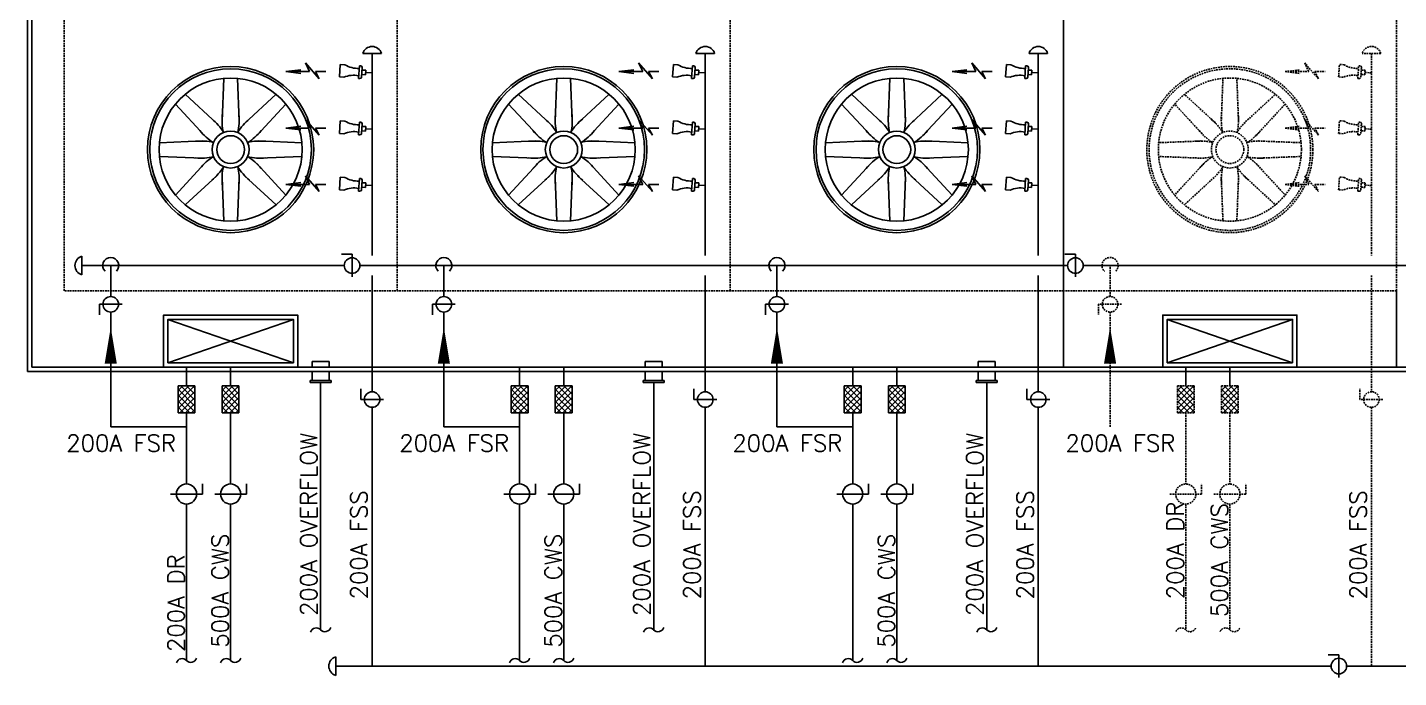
# Model space of a CAD drawing. Header units: millimetres. Extents: x 29 to 762, y -6772 to -6131.
# Drawn here: x 384.3 to 588.9, y -6415.9 to -6318.9 of the extents above; entities that cross this region are included whole.
import ezdxf
from ezdxf.enums import TextEntityAlignment as Align

# ---------------------------------------------------------------- set-up
doc = ezdxf.new("R2010")
doc.units = ezdxf.units.MM
doc.linetypes.add('HIDDEN', pattern=[0.375, 0.25, -0.125])
for name, color, linetype in [('M-CWTR-EQPM', 22, 'Continuous'), ('M-CWTR-PIPE-ONE-F', 3, 'Continuous'), ('M-CWTR-TEXT', 7, 'Continuous'), ('M-CWTR-VAVE', 2, 'Continuous'), ('M-FSR-PIPE', 110, 'Continuous'), ('M-FSS-PIPE', 210, 'Continuous'), ('M-HVAC-EQPM', 22, 'Continuous'), ('M-HVAC-VALVE-FUTURE', 8, 'Continuous'), ('M-SUMP', 1, 'Continuous'), ('P-WAST', 3, 'Continuous')]:
    doc.layers.add(name, color=color, linetype=linetype)
doc.styles.add('AA-TXT', font='simplex.shx', dxfattribs={"width": 0.8, "bigfont": 'chineset.shx'})

msp = doc.modelspace()

# ---------------------------------------------------------------- hatches: boundary and pattern name
at = {"layer": 'M-FSS-PIPE'}
h = msp.add_hatch(dxfattribs=at)
h.set_pattern_fill('ANSI37', color=1, scale=5, angle=90, style=0)
h.set_pattern_definition([(45, (103.05123, -6628.41083), (0.4419417, -0.4419417), []), (315, (103.05123, -6628.41083), (-0.4419417, -0.4419417), [])])
h.paths.add_polyline_path([(459.01, -6376.37), (459.01, -6372.37), (456.5, -6372.37), (456.5, -6376.37)])
h = msp.add_hatch(dxfattribs=at)
h.set_pattern_fill('ANSI37', color=1, scale=5, angle=90, style=0)
h.set_pattern_definition([(45, (109.6343, -6628.41083), (0.4419417, -0.4419417), []), (315, (109.6343, -6628.41083), (-0.4419417, -0.4419417), [])])
h.paths.add_polyline_path([(465.59, -6376.37), (465.59, -6372.37), (463.08, -6372.37), (463.08, -6376.37)])
h = msp.add_hatch(dxfattribs=at)
h.set_pattern_fill('ANSI37', color=1, scale=5, angle=90, style=0)
h.set_pattern_definition([(45, (152.7355, -6628.41083), (0.4419417, -0.4419417), []), (315, (152.7355, -6628.41083), (-0.4419417, -0.4419417), [])])
h.paths.add_polyline_path([(508.69, -6376.37), (508.69, -6372.37), (506.19, -6372.37), (506.19, -6376.37)])
h = msp.add_hatch(dxfattribs=at)
h.set_pattern_fill('ANSI37', color=1, scale=5, angle=90, style=0)
h.set_pattern_definition([(45, (159.3186, -6628.41083), (0.4419417, -0.4419417), []), (315, (159.3186, -6628.41083), (-0.4419417, -0.4419417), [])])
h.paths.add_polyline_path([(515.27, -6376.37), (515.27, -6372.37), (512.77, -6372.37), (512.77, -6376.37)])
at = {"layer": 'M-FSS-PIPE', "linetype": 'HIDDEN'}
h = msp.add_hatch(dxfattribs=at)
h.set_pattern_fill('ANSI37', color=252, scale=5, angle=90, style=0)
h.set_pattern_definition([(45, (202.41976, -6628.41083), (0.4419417, -0.4419417), []), (315, (202.41976, -6628.41083), (-0.4419417, -0.4419417), [])])
h.paths.add_polyline_path([(558.37, -6376.37), (558.37, -6372.37), (555.87, -6372.37), (555.87, -6376.37)])
h = msp.add_hatch(dxfattribs=at)
h.set_pattern_fill('ANSI37', color=252, scale=5, angle=90, style=0)
h.set_pattern_definition([(45, (209.00286, -6628.41083), (0.4419417, -0.4419417), []), (315, (209.00286, -6628.41083), (-0.4419417, -0.4419417), [])])
h.paths.add_polyline_path([(564.96, -6376.37), (564.96, -6372.37), (562.45, -6372.37), (562.45, -6376.37)])
at = {"layer": 'M-HVAC-VALVE-FUTURE'}
h = msp.add_hatch(dxfattribs=at)
h.set_pattern_fill('ANSI37', color=256, scale=5, angle=90, style=0)
h.set_pattern_definition([(45, (53.367, -6628.41083), (0.4419417, -0.4419417), []), (315, (53.367, -6628.41083), (-0.4419417, -0.4419417), [])])
h.paths.add_polyline_path([(409.32, -6376.37), (409.32, -6372.37), (406.82, -6372.37), (406.82, -6376.37)])
h = msp.add_hatch(dxfattribs=at)
h.set_pattern_fill('ANSI37', color=256, scale=5, angle=90, style=0)
h.set_pattern_definition([(45, (59.9501, -6628.41083), (0.4419417, -0.4419417), []), (315, (59.9501, -6628.41083), (-0.4419417, -0.4419417), [])])
h.paths.add_polyline_path([(415.9, -6376.37), (415.9, -6372.37), (413.4, -6372.37), (413.4, -6376.37)])

# ---------------------------------------------------------------- linework, layer by layer
at = {"layer": 'M-CWTR-EQPM'}
for p, q in [((472.57, -6325.51), (474.8, -6325.22)), ((472.57, -6325.51), (476.12, -6325.51)), ((472.57, -6325.51), (474.8, -6325.81)), ((475.5, -6324.22), (476.12, -6325.51)), ((477.56, -6326.59), (475.5, -6324.22)), ((477, -6325.51), (478.54, -6325.51)), ((477, -6325.51), (477.56, -6326.59)), ((480.55, -6326.3), (480.69, -6324.42)), ((481.36, -6324.47), (480.69, -6324.42)), ((483.41, -6326.51), (483.55, -6324.63)), ((483.55, -6324.63), (483.75, -6324.64)), ((483.86, -6326.32), (483.96, -6324.88)), ((483.94, -6325.27), (484.5, -6325.31)), ((484.45, -6325.97), (484.5, -6325.31)), ((522.26, -6325.51), (524.49, -6325.22)), ((522.26, -6325.51), (525.8, -6325.51)), ((522.26, -6325.51), (524.49, -6325.81)), ((525.19, -6324.22), (525.8, -6325.51)), ((527.24, -6326.59), (525.19, -6324.22)), ((526.68, -6325.51), (528.23, -6325.51)), ((526.68, -6325.51), (527.24, -6326.59)), ((530.23, -6326.3), (530.37, -6324.42)), ((531.05, -6324.47), (530.37, -6324.42)), ((533.1, -6326.51), (533.23, -6324.63)), ((533.23, -6324.63), (533.44, -6324.64)), ((533.55, -6326.32), (533.65, -6324.88)), ((533.62, -6325.27), (534.18, -6325.31)), ((534.13, -6325.97), (534.18, -6325.31)), ((481.23, -6326.35), (480.55, -6326.3)), ((483.62, -6326.53), (483.41, -6326.51)), ((483.89, -6325.93), (484.45, -6325.97)), ((530.91, -6326.35), (530.23, -6326.3)), ((533.3, -6326.53), (533.1, -6326.51)), ((533.57, -6325.93), (534.13, -6325.97)), ((472.57, -6333.92), (474.8, -6333.62)), ((472.57, -6333.92), (476.12, -6333.92)), ((472.57, -6333.92), (474.8, -6334.21)), ((477.56, -6334.99), (475.5, -6332.63)), ((475.5, -6332.63), (476.12, -6333.92)), ((477, -6333.92), (477.56, -6334.99)), ((477, -6333.92), (478.54, -6333.92)), ((480.55, -6334.71), (480.69, -6332.82)), ((481.36, -6332.87), (480.69, -6332.82)), ((483.41, -6334.91), (483.55, -6333.03)), ((483.55, -6333.03), (483.75, -6333.04)), ((483.86, -6334.72), (483.96, -6333.29)), ((483.94, -6333.67), (484.5, -6333.71)), ((484.45, -6334.37), (484.5, -6333.71)), ((522.26, -6333.92), (524.49, -6333.62)), ((522.26, -6333.92), (525.8, -6333.92)), ((522.26, -6333.92), (524.49, -6334.21)), ((527.24, -6334.99), (525.19, -6332.63)), ((525.19, -6332.63), (525.8, -6333.92)), ((526.68, -6333.92), (527.24, -6334.99)), ((526.68, -6333.92), (528.23, -6333.92)), ((530.23, -6334.71), (530.37, -6332.82)), ((531.05, -6332.87), (530.37, -6332.82)), ((533.1, -6334.91), (533.23, -6333.03)), ((533.23, -6333.03), (533.44, -6333.04)), ((533.55, -6334.72), (533.65, -6333.29)), ((533.62, -6333.67), (534.18, -6333.71)), ((534.13, -6334.37), (534.18, -6333.71)), ((481.23, -6334.76), (480.55, -6334.71)), ((483.62, -6334.93), (483.41, -6334.91)), ((483.89, -6334.33), (484.45, -6334.37)), ((530.91, -6334.76), (530.23, -6334.71)), ((533.3, -6334.93), (533.1, -6334.91)), ((533.57, -6334.33), (534.13, -6334.37)), ((472.57, -6342.32), (474.8, -6342.03)), ((477.56, -6343.4), (475.5, -6341.03)), ((475.5, -6341.03), (476.12, -6342.32)), ((480.55, -6343.11), (480.69, -6341.23)), ((481.36, -6341.28), (480.69, -6341.23)), ((483.41, -6343.32), (483.55, -6341.43)), ((483.55, -6341.43), (483.75, -6341.45)), ((483.86, -6343.12), (483.96, -6341.69)), ((483.94, -6342.07), (484.5, -6342.11)), ((484.45, -6342.78), (484.5, -6342.11)), ((522.26, -6342.32), (524.49, -6342.03)), ((527.24, -6343.4), (525.19, -6341.03)), ((525.19, -6341.03), (525.8, -6342.32)), ((530.23, -6343.11), (530.37, -6341.23)), ((531.05, -6341.28), (530.37, -6341.23)), ((533.1, -6343.32), (533.23, -6341.43)), ((533.23, -6341.43), (533.44, -6341.45)), ((533.55, -6343.12), (533.65, -6341.69)), ((533.62, -6342.07), (534.18, -6342.11)), ((534.13, -6342.78), (534.18, -6342.11)), ((472.57, -6342.32), (476.12, -6342.32)), ((472.57, -6342.32), (474.8, -6342.61)), ((477, -6342.32), (477.56, -6343.4)), ((477, -6342.32), (478.54, -6342.32)), ((481.23, -6343.16), (480.55, -6343.11)), ((483.62, -6343.33), (483.41, -6343.32)), ((483.89, -6342.74), (484.45, -6342.78)), ((522.26, -6342.32), (525.8, -6342.32)), ((522.26, -6342.32), (524.49, -6342.61)), ((526.68, -6342.32), (527.24, -6343.4)), ((526.68, -6342.32), (528.23, -6342.32)), ((530.91, -6343.16), (530.23, -6343.11)), ((533.3, -6343.33), (533.1, -6343.32)), ((533.57, -6342.74), (534.13, -6342.78))]:
    msp.add_line(p, q, dxfattribs=at)
at = {"layer": 'M-CWTR-EQPM', "color": 252, "linetype": 'HIDDEN'}
for p, q in [((571.94, -6325.51), (574.17, -6325.22)), ((571.94, -6325.51), (575.48, -6325.51)), ((571.94, -6325.51), (574.17, -6325.81)), ((574.87, -6324.22), (575.48, -6325.51)), ((576.93, -6326.59), (574.87, -6324.22)), ((576.36, -6325.51), (577.91, -6325.51)), ((576.36, -6325.51), (576.93, -6326.59)), ((579.92, -6326.3), (580.05, -6324.42)), ((580.73, -6324.47), (580.05, -6324.42)), ((582.78, -6326.51), (582.92, -6324.63)), ((582.92, -6324.63), (583.12, -6324.64)), ((583.23, -6326.32), (583.33, -6324.88)), ((583.31, -6325.27), (583.86, -6325.31)), ((583.82, -6325.97), (583.86, -6325.31)), ((580.6, -6326.35), (579.92, -6326.3)), ((582.99, -6326.53), (582.78, -6326.51)), ((583.26, -6325.93), (583.82, -6325.97)), ((571.94, -6333.92), (574.17, -6333.62)), ((571.94, -6333.92), (575.48, -6333.92)), ((571.94, -6333.92), (574.17, -6334.21)), ((576.93, -6334.99), (574.87, -6332.63)), ((574.87, -6332.63), (575.48, -6333.92)), ((576.36, -6333.92), (576.93, -6334.99)), ((576.36, -6333.92), (577.91, -6333.92)), ((579.92, -6334.71), (580.05, -6332.82)), ((580.73, -6332.87), (580.05, -6332.82)), ((582.78, -6334.91), (582.92, -6333.03)), ((582.92, -6333.03), (583.12, -6333.04)), ((583.23, -6334.72), (583.33, -6333.29)), ((583.31, -6333.67), (583.86, -6333.71)), ((583.82, -6334.37), (583.86, -6333.71)), ((580.6, -6334.76), (579.92, -6334.71)), ((582.99, -6334.93), (582.78, -6334.91)), ((583.26, -6334.33), (583.82, -6334.37)), ((571.94, -6342.32), (574.17, -6342.03)), ((576.93, -6343.4), (574.87, -6341.03)), ((574.87, -6341.03), (575.48, -6342.32)), ((579.92, -6343.11), (580.05, -6341.23)), ((580.73, -6341.28), (580.05, -6341.23)), ((582.78, -6343.32), (582.92, -6341.43)), ((582.92, -6341.43), (583.12, -6341.45)), ((583.23, -6343.12), (583.33, -6341.69)), ((583.31, -6342.07), (583.86, -6342.11)), ((583.82, -6342.78), (583.86, -6342.11)), ((571.94, -6342.32), (575.48, -6342.32)), ((571.94, -6342.32), (574.17, -6342.61)), ((576.36, -6342.32), (576.93, -6343.4)), ((576.36, -6342.32), (577.91, -6342.32)), ((580.6, -6343.16), (579.92, -6343.11)), ((582.99, -6343.33), (582.78, -6343.32)), ((583.26, -6342.74), (583.82, -6342.78))]:
    msp.add_line(p, q, dxfattribs=at)
at = {"layer": 'M-CWTR-EQPM', "color": 1}
for p, q in [((426.8, -6369.57), (426.8, -6368.74)), ((426.8, -6368.74), (429.34, -6368.74)), ((429.34, -6368.74), (429.34, -6369.57)), ((476.49, -6369.57), (476.49, -6368.74)), ((476.49, -6368.74), (479.02, -6368.74)), ((479.02, -6368.74), (479.02, -6369.57)), ((526.17, -6369.57), (526.17, -6368.74)), ((526.17, -6368.74), (528.71, -6368.74)), ((528.71, -6368.74), (528.71, -6369.57)), ((426.8, -6370.22), (426.8, -6371.57)), ((429.34, -6371.57), (429.34, -6370.22)), ((476.49, -6370.22), (476.49, -6371.57)), ((479.02, -6371.57), (479.02, -6370.22)), ((526.17, -6370.22), (526.17, -6371.57)), ((528.71, -6371.57), (528.71, -6370.22)), ((426.51, -6371.57), (429.63, -6371.57)), ((426.51, -6371.57), (426.51, -6371.86)), ((426.51, -6371.86), (429.63, -6371.86)), ((429.63, -6371.86), (429.63, -6371.57)), ((476.2, -6371.57), (479.31, -6371.57)), ((476.2, -6371.57), (476.2, -6371.86)), ((476.2, -6371.86), (479.31, -6371.86)), ((479.31, -6371.86), (479.31, -6371.57)), ((525.88, -6371.57), (529, -6371.57)), ((525.88, -6371.57), (525.88, -6371.86)), ((525.88, -6371.86), (529, -6371.86)), ((529, -6371.86), (529, -6371.57))]:
    msp.add_line(p, q, dxfattribs=at)
at = {"layer": 'M-CWTR-EQPM'}
for centre, radius, start, end in [((483.33, -6321.29), 3.74, 238.2169, 272.822), ((483.74, -6324.87), 0.227, 355.8849, 85.8849), ((533.02, -6321.29), 3.74, 238.2169, 272.822), ((533.42, -6324.87), 0.227, 355.8849, 85.8849), ((482.72, -6329.78), 3.74, 78.9478, 113.5529), ((483.64, -6326.3), 0.227, 265.8849, 355.8849), ((532.41, -6329.78), 3.74, 78.9478, 113.5529), ((533.32, -6326.3), 0.227, 265.8849, 355.8849), ((483.33, -6329.69), 3.74, 238.2169, 272.822), ((483.74, -6333.27), 0.227, 355.8849, 85.8849), ((533.02, -6329.69), 3.74, 238.2169, 272.822), ((533.42, -6333.27), 0.227, 355.8849, 85.8849), ((482.72, -6338.19), 3.74, 78.9478, 113.5529), ((483.64, -6334.7), 0.227, 265.8849, 355.8849), ((532.41, -6338.19), 3.74, 78.9478, 113.5529), ((533.32, -6334.7), 0.227, 265.8849, 355.8849), ((483.33, -6338.09), 3.74, 238.2169, 272.822), ((483.74, -6341.67), 0.227, 355.8849, 85.8849), ((533.02, -6338.09), 3.74, 238.2169, 272.822), ((533.42, -6341.67), 0.227, 355.8849, 85.8849), ((482.72, -6346.59), 3.74, 78.9478, 113.5529), ((483.64, -6343.11), 0.227, 265.8849, 355.8849), ((532.41, -6346.59), 3.74, 78.9478, 113.5529), ((533.32, -6343.11), 0.227, 265.8849, 355.8849)]:
    msp.add_arc(centre, radius, start, end, dxfattribs=at)
at = {"layer": 'M-CWTR-EQPM', "color": 252, "linetype": 'HIDDEN'}
for centre, radius, start, end in [((582.7, -6321.29), 3.74, 238.2169, 272.822), ((583.11, -6324.87), 0.227, 355.8849, 85.8849), ((582.09, -6329.78), 3.74, 78.9478, 113.5529), ((583, -6326.3), 0.227, 265.8849, 355.8849), ((582.7, -6329.69), 3.74, 238.2169, 272.822), ((583.11, -6333.27), 0.227, 355.8849, 85.8849), ((582.09, -6338.19), 3.74, 78.9478, 113.5529), ((583, -6334.7), 0.227, 265.8849, 355.8849), ((582.7, -6338.09), 3.74, 238.2169, 272.822), ((583.11, -6341.67), 0.227, 355.8849, 85.8849), ((582.09, -6346.59), 3.74, 78.9478, 113.5529), ((583, -6343.11), 0.227, 265.8849, 355.8849)]:
    msp.add_arc(centre, radius, start, end, dxfattribs=at)
at = {"layer": 'M-CWTR-PIPE-ONE-F', "color": 1}
for centre, start, end in [((477.11, -6409.35), 43.2969, 163.2969), ((478.4, -6408.13), 223.2969, 343.2969), ((526.79, -6409.35), 43.2969, 163.2969), ((528.09, -6408.13), 223.2969, 343.2969)]:
    msp.add_arc(centre, 0.892, start, end, dxfattribs=at)
at = {"layer": 'M-CWTR-PIPE-ONE-F', "color": 252, "linetype": 'HIDDEN'}
for centre, start, end in [((556.47, -6409.35), 43.2969, 163.2969), ((557.77, -6408.13), 223.2969, 343.2969), ((563.06, -6409.35), 43.2969, 163.2969), ((564.35, -6408.13), 223.2969, 343.2969)]:
    msp.add_arc(centre, 0.892, start, end, dxfattribs=at)
at = {"layer": 'M-CWTR-TEXT', "color": 3, "linetype": 'Continuous'}
for points in [[(446.46, -6363.6, 0, 1.81, 0), (446.46, -6369.04, 0, 0, 0)], [(496.14, -6363.6, 0, 1.81, 0), (496.14, -6369.04, 0, 0, 0)]]:
    msp.add_lwpolyline(points, format="xyseb", dxfattribs=at)
at = {"layer": 'M-CWTR-TEXT', "color": 252, "linetype": 'HIDDEN'}
msp.add_lwpolyline([(545.83, -6363.6, 0, 1.81, 0), (545.83, -6369.04, 0, 0, 0)], format="xyseb", dxfattribs=at)
at = {"layer": 'M-CWTR-VAVE'}
for p, q in [((486.84, -6322.8), (484.05, -6322.8)), ((536.52, -6322.8), (533.74, -6322.8)), ((432.77, -6352.71), (431.18, -6352.71)), ((432.77, -6356.12), (432.77, -6352.71)), ((540.66, -6352.71), (539.08, -6352.71)), ((540.66, -6356.12), (540.66, -6352.71)), ((448.16, -6360.2), (444.75, -6360.2)), ((444.75, -6360.2), (444.75, -6361.78)), ((497.85, -6360.2), (494.44, -6360.2)), ((494.44, -6360.2), (494.44, -6361.78)), ((434.06, -6374.4), (434.06, -6372.82)), ((483.74, -6374.4), (483.74, -6372.82)), ((533.43, -6374.4), (533.43, -6372.82)), ((437.47, -6374.4), (434.06, -6374.4)), ((487.15, -6374.4), (483.74, -6374.4)), ((536.84, -6374.4), (533.43, -6374.4)), ((430.34, -6412.76), (430.34, -6415.55)), ((579.96, -6412.45), (578.37, -6412.45)), ((579.96, -6415.86), (579.96, -6412.45))]:
    msp.add_line(p, q, dxfattribs=at)
at = {"layer": 'M-CWTR-VAVE', "color": 252, "linetype": 'HIDDEN'}
for p, q in [((586.21, -6322.8), (583.42, -6322.8)), ((547.53, -6360.2), (544.12, -6360.2)), ((544.12, -6360.2), (544.12, -6361.78)), ((583.11, -6374.4), (583.11, -6372.82)), ((586.52, -6374.4), (583.11, -6374.4))]:
    msp.add_line(p, q, dxfattribs=at)
at = {"layer": 'M-CWTR-VAVE'}
for centre in [(432.77, -6354.42), (540.66, -6354.42), (446.46, -6360.2), (496.14, -6360.2), (435.76, -6374.4), (485.45, -6374.4), (535.13, -6374.4), (579.96, -6414.15)]:
    msp.add_circle(centre, 1.16, dxfattribs=at)
at = {"layer": 'M-CWTR-VAVE', "color": 252, "linetype": 'HIDDEN'}
for centre in [(545.83, -6360.2), (584.82, -6374.4)]:
    msp.add_circle(centre, 1.16, dxfattribs=at)
at = {"layer": 'M-CWTR-VAVE'}
for centre, start, end in [((485.45, -6323.21), 16.4573, 163.5427), ((535.13, -6323.21), 16.4573, 163.5427), ((430.75, -6414.15), 106.4573, 253.5427)]:
    msp.add_arc(centre, 1.45, start, end, dxfattribs=at)
at = {"layer": 'M-CWTR-VAVE', "color": 252, "linetype": 'HIDDEN'}
msp.add_arc((584.82, -6323.21), 1.45, 16.4573, 163.5427, dxfattribs=at)
at = {"layer": 'M-FSR-PIPE'}
for p, q in [((539.51, -6354.42), (433.92, -6354.42)), ((446.46, -6359.04), (446.46, -6354.42)), ((496.14, -6359.04), (496.14, -6354.42)), ((446.46, -6378.47), (446.46, -6361.35)), ((496.14, -6378.47), (496.14, -6361.35)), ((457.75, -6378.47), (446.46, -6378.47)), ((507.44, -6378.47), (496.14, -6378.47))]:
    msp.add_line(p, q, dxfattribs=at)
at = {"layer": 'M-FSR-PIPE', "color": 252, "linetype": 'HIDDEN'}
for p, q in [((545.83, -6359.04), (545.83, -6354.42)), ((545.83, -6378.47), (545.83, -6361.35))]:
    msp.add_line(p, q, dxfattribs=at)
at = {"layer": 'M-FSR-PIPE'}
for centre in [(446.46, -6354.42), (496.14, -6354.42)]:
    msp.add_arc(centre, 1.2, 315, 225, dxfattribs=at)
at = {"layer": 'M-FSR-PIPE', "color": 252, "linetype": 'HIDDEN'}
msp.add_arc((545.83, -6354.42), 1.2, 315, 225, dxfattribs=at)
at = {"layer": 'M-FSS-PIPE'}
for p, q in [((485.45, -6322.8), (485.45, -6352.92)), ((535.13, -6322.8), (535.13, -6352.92)), ((484.47, -6325.62), (485.45, -6325.69)), ((534.16, -6325.62), (535.13, -6325.69)), ((484.47, -6334.02), (485.45, -6334.09)), ((534.16, -6334.02), (535.13, -6334.09)), ((484.47, -6342.43), (485.45, -6342.5)), ((534.16, -6342.43), (535.13, -6342.5)), ((485.45, -6355.92), (485.45, -6373.25)), ((535.13, -6355.92), (535.13, -6373.25)), ((435.76, -6375.56), (435.76, -6414.15)), ((485.45, -6375.56), (485.45, -6414.15)), ((535.13, -6375.56), (535.13, -6414.15)), ((578.8, -6414.15), (430.34, -6414.15))]:
    msp.add_line(p, q, dxfattribs=at)
at = {"layer": 'M-FSS-PIPE', "color": 252, "linetype": 'HIDDEN'}
for p, q in [((584.82, -6322.8), (584.82, -6352.92)), ((583.84, -6325.62), (584.82, -6325.69)), ((583.84, -6334.02), (584.82, -6334.09)), ((583.84, -6342.43), (584.82, -6342.5)), ((584.82, -6355.92), (584.82, -6373.25)), ((555.87, -6372.37), (555.87, -6376.37)), ((558.37, -6372.37), (555.87, -6372.37)), ((558.37, -6376.37), (558.37, -6372.37)), ((562.45, -6372.37), (562.45, -6376.37)), ((564.96, -6372.37), (562.45, -6372.37)), ((564.96, -6376.37), (564.96, -6372.37)), ((555.87, -6376.37), (558.37, -6376.37)), ((557.12, -6376.37), (557.12, -6386.99)), ((562.45, -6376.37), (564.96, -6376.37)), ((563.7, -6376.37), (563.7, -6386.99)), ((584.82, -6375.56), (584.82, -6414.15)), ((559.49, -6388.49), (559.49, -6386.98)), ((566.08, -6388.49), (566.08, -6386.98)), ((554.75, -6388.49), (559.49, -6388.49)), ((561.33, -6388.49), (566.08, -6388.49)), ((557.12, -6389.99), (557.12, -6408.74)), ((563.7, -6389.99), (563.7, -6408.74))]:
    msp.add_line(p, q, dxfattribs=at)
at = {"layer": 'M-FSS-PIPE', "color": 1}
for p, q in [((457.75, -6369.57), (457.75, -6372.37)), ((464.34, -6369.57), (464.34, -6372.37)), ((507.44, -6369.57), (507.44, -6372.37)), ((514.02, -6369.57), (514.02, -6372.37)), ((557.12, -6369.57), (557.12, -6372.37)), ((563.7, -6369.57), (563.7, -6372.37)), ((456.5, -6372.37), (456.5, -6376.37)), ((459.01, -6372.37), (456.5, -6372.37)), ((459.01, -6376.37), (459.01, -6372.37)), ((463.08, -6372.37), (463.08, -6376.37)), ((465.59, -6372.37), (463.08, -6372.37)), ((465.59, -6376.37), (465.59, -6372.37)), ((506.19, -6372.37), (506.19, -6376.37)), ((508.69, -6372.37), (506.19, -6372.37)), ((508.69, -6376.37), (508.69, -6372.37)), ((512.77, -6372.37), (512.77, -6376.37)), ((515.27, -6372.37), (512.77, -6372.37)), ((515.27, -6376.37), (515.27, -6372.37)), ((456.5, -6376.37), (459.01, -6376.37)), ((457.75, -6376.37), (457.75, -6386.99)), ((463.08, -6376.37), (465.59, -6376.37)), ((464.34, -6376.37), (464.34, -6386.99)), ((506.19, -6376.37), (508.69, -6376.37)), ((507.44, -6376.37), (507.44, -6386.99)), ((512.77, -6376.37), (515.27, -6376.37)), ((514.02, -6376.37), (514.02, -6386.99)), ((460.12, -6388.49), (460.12, -6386.98)), ((466.71, -6388.49), (466.71, -6386.98)), ((509.81, -6388.49), (509.81, -6386.98)), ((516.39, -6388.49), (516.39, -6386.98)), ((455.38, -6388.49), (460.12, -6388.49)), ((461.97, -6388.49), (466.71, -6388.49)), ((505.07, -6388.49), (509.81, -6388.49)), ((511.65, -6388.49), (516.39, -6388.49)), ((457.75, -6389.99), (457.75, -6413.31)), ((464.34, -6389.99), (464.34, -6413.31)), ((507.44, -6389.99), (507.44, -6413.31)), ((514.02, -6389.99), (514.02, -6413.31))]:
    msp.add_line(p, q, dxfattribs=at)
for centre in [(457.75, -6388.49), (464.34, -6388.49), (507.44, -6388.49), (514.02, -6388.49)]:
    msp.add_circle(centre, 1.5, dxfattribs=at)
at = {"layer": 'M-FSS-PIPE', "color": 252, "linetype": 'HIDDEN'}
for centre in [(557.12, -6388.49), (563.7, -6388.49)]:
    msp.add_circle(centre, 1.5, dxfattribs=at)
at = {"layer": 'M-FSS-PIPE', "color": 1}
for centre, start, end in [((457.1, -6413.92), 43.2969, 163.2969), ((458.4, -6412.7), 223.2969, 343.2969), ((463.69, -6413.92), 43.2969, 163.2969), ((464.99, -6412.7), 223.2969, 343.2969), ((506.79, -6413.92), 43.2969, 163.2969), ((508.09, -6412.7), 223.2969, 343.2969), ((513.37, -6413.92), 43.2969, 163.2969), ((514.67, -6412.7), 223.2969, 343.2969)]:
    msp.add_arc(centre, 0.892, start, end, dxfattribs=at)
at = {"layer": 'M-HVAC-EQPM', "linetype": 'HIDDEN'}
for p, q in [((389.81, -6358.19), (389.81, -6316.07)), ((439.49, -6358.19), (439.49, -6316.07)), ((489.18, -6358.19), (489.18, -6316.07)), ((588.55, -6358.19), (588.55, -6316.07)), ((489.18, -6358.19), (389.81, -6358.19)), ((538.86, -6358.19), (489.18, -6358.19)), ((588.55, -6358.19), (538.86, -6358.19))]:
    msp.add_line(p, q, dxfattribs=at)
at = {"layer": 'M-HVAC-EQPM'}
for p, q in [((538.86, -6358.19), (538.86, -6316.07)), ((463.05, -6332.91), (463.3, -6326.51)), ((465.62, -6332.91), (465.37, -6326.51)), ((512.74, -6332.91), (512.99, -6326.51)), ((515.3, -6332.91), (515.05, -6326.51)), ((462.26, -6333.24), (457.56, -6328.89)), ((466.41, -6333.24), (471.12, -6328.89)), ((511.95, -6333.24), (507.24, -6328.89)), ((516.1, -6333.24), (520.8, -6328.89)), ((460.45, -6335.05), (456.1, -6330.35)), ((468.23, -6335.05), (472.58, -6330.35)), ((510.13, -6335.05), (505.78, -6330.35)), ((517.91, -6335.05), (522.26, -6330.35)), ((460.12, -6335.85), (453.71, -6336.1)), ((468.55, -6335.85), (474.96, -6336.1)), ((509.8, -6335.85), (503.4, -6336.1)), ((518.24, -6335.85), (524.64, -6336.1)), ((460.12, -6338.41), (453.71, -6338.16)), ((468.55, -6338.41), (474.96, -6338.16)), ((509.8, -6338.41), (503.4, -6338.16)), ((518.24, -6338.41), (524.64, -6338.16)), ((460.45, -6339.2), (456.1, -6343.91)), ((468.23, -6339.2), (472.58, -6343.91)), ((510.13, -6339.2), (505.78, -6343.91)), ((517.91, -6339.2), (522.26, -6343.91)), ((462.26, -6341.02), (457.56, -6345.37)), ((463.05, -6341.35), (463.3, -6347.75)), ((465.62, -6341.35), (465.37, -6347.75)), ((466.41, -6341.02), (471.12, -6345.37)), ((511.95, -6341.02), (507.24, -6345.37)), ((512.74, -6341.35), (512.99, -6347.75)), ((515.3, -6341.35), (515.05, -6347.75)), ((516.1, -6341.02), (520.8, -6345.37))]:
    msp.add_line(p, q, dxfattribs=at)
at = {"layer": 'M-HVAC-EQPM', "color": 252, "linetype": 'HIDDEN'}
for p, q in [((562.42, -6332.91), (562.67, -6326.51)), ((564.99, -6332.91), (564.74, -6326.51)), ((561.63, -6333.24), (556.92, -6328.89)), ((565.78, -6333.24), (570.49, -6328.89)), ((559.82, -6335.05), (555.46, -6330.35)), ((567.59, -6335.05), (571.95, -6330.35)), ((559.49, -6335.85), (553.08, -6336.1)), ((567.92, -6335.85), (574.33, -6336.1)), ((559.49, -6338.41), (553.08, -6338.16)), ((567.92, -6338.41), (574.33, -6338.16)), ((559.82, -6339.2), (555.46, -6343.91)), ((567.59, -6339.2), (571.95, -6343.91)), ((561.63, -6341.02), (556.92, -6345.37)), ((562.42, -6341.35), (562.67, -6347.75)), ((564.99, -6341.35), (564.74, -6347.75)), ((565.78, -6341.02), (570.49, -6345.37))]:
    msp.add_line(p, q, dxfattribs=at)
at = {"layer": 'M-HVAC-EQPM'}
for centre, radius in [((464.34, -6337.13), 12.39), ((464.34, -6337.13), 12.05), ((514.02, -6337.13), 12.39), ((514.02, -6337.13), 12.05), ((464.34, -6337.13), 10.67), ((514.02, -6337.13), 10.67), ((464.34, -6337.13), 2.75), ((464.34, -6337.13), 2.07), ((514.02, -6337.13), 2.75), ((514.02, -6337.13), 2.07)]:
    msp.add_circle(centre, radius, dxfattribs=at)
at = {"layer": 'M-HVAC-EQPM', "color": 252, "linetype": 'HIDDEN'}
for radius in [12.39, 12.05, 10.67, 2.75, 2.07]:
    msp.add_circle((563.7, -6337.13), radius, dxfattribs=at)
at = {"layer": 'M-HVAC-EQPM'}
for centre, start, end in [((471.43, -6332.73), 174.2801, 192.8497), ((457.24, -6332.73), 347.1503, 5.7199), ((521.12, -6332.73), 174.2801, 192.8497), ((506.92, -6332.73), 347.1503, 5.7199), ((456.21, -6339.04), 32.1503, 50.7199), ((472.47, -6339.04), 129.2801, 147.8497), ((505.89, -6339.04), 32.1503, 50.7199), ((522.15, -6339.04), 129.2801, 147.8497), ((459.94, -6344.23), 77.1503, 95.7199), ((466.24, -6329), 219.2801, 237.8497), ((468.74, -6344.23), 84.2801, 102.8497), ((462.43, -6329), 302.1503, 320.7199), ((509.62, -6344.23), 77.1503, 95.7199), ((515.93, -6329), 219.2801, 237.8497), ((518.42, -6344.23), 84.2801, 102.8497), ((512.11, -6329), 302.1503, 320.7199), ((466.24, -6345.26), 122.1503, 140.7199), ((462.43, -6345.26), 39.2801, 57.8497), ((515.93, -6345.26), 122.1503, 140.7199), ((512.11, -6345.26), 39.2801, 57.8497), ((459.94, -6330.03), 264.2801, 282.8497), ((456.21, -6335.22), 309.2801, 327.8497), ((471.43, -6341.53), 167.1503, 185.7199), ((472.47, -6335.22), 212.1503, 230.7199), ((457.24, -6341.53), 354.2801, 12.8497), ((468.74, -6330.03), 257.1503, 275.7199), ((509.62, -6330.03), 264.2801, 282.8497), ((505.89, -6335.22), 309.2801, 327.8497), ((521.12, -6341.53), 167.1503, 185.7199), ((522.15, -6335.22), 212.1503, 230.7199), ((506.92, -6341.53), 354.2801, 12.8497), ((518.42, -6330.03), 257.1503, 275.7199)]:
    msp.add_arc(centre, 8.38, start, end, dxfattribs=at)
at = {"layer": 'M-HVAC-EQPM', "color": 252, "linetype": 'HIDDEN'}
for centre, start, end in [((570.8, -6332.73), 174.2801, 192.8497), ((556.61, -6332.73), 347.1503, 5.7199), ((555.57, -6339.04), 32.1503, 50.7199), ((571.83, -6339.04), 129.2801, 147.8497), ((559.31, -6344.23), 77.1503, 95.7199), ((565.61, -6329), 219.2801, 237.8497), ((568.1, -6344.23), 84.2801, 102.8497), ((561.8, -6329), 302.1503, 320.7199), ((565.61, -6345.26), 122.1503, 140.7199), ((561.8, -6345.26), 39.2801, 57.8497), ((559.31, -6330.03), 264.2801, 282.8497), ((555.57, -6335.22), 309.2801, 327.8497), ((570.8, -6341.53), 167.1503, 185.7199), ((571.83, -6335.22), 212.1503, 230.7199), ((556.61, -6341.53), 354.2801, 12.8497), ((568.1, -6330.03), 257.1503, 275.7199)]:
    msp.add_arc(centre, 8.38, start, end, dxfattribs=at)
at = {"layer": 'M-HVAC-VALVE-FUTURE'}
for p, q in [((437.15, -6322.8), (434.37, -6322.8)), ((435.76, -6322.8), (435.76, -6352.92)), ((422.89, -6325.51), (425.12, -6325.22)), ((422.89, -6325.51), (426.43, -6325.51)), ((422.89, -6325.51), (425.12, -6325.81)), ((425.82, -6324.22), (426.43, -6325.51)), ((427.87, -6326.59), (425.82, -6324.22)), ((427.31, -6325.51), (428.86, -6325.51)), ((427.31, -6325.51), (427.87, -6326.59)), ((430.87, -6326.3), (431, -6324.42)), ((431.68, -6324.47), (431, -6324.42)), ((433.73, -6326.51), (433.86, -6324.63)), ((433.86, -6324.63), (434.07, -6324.64)), ((434.18, -6326.32), (434.28, -6324.88)), ((434.25, -6325.27), (434.81, -6325.31)), ((434.76, -6325.97), (434.81, -6325.31)), ((434.79, -6325.62), (435.76, -6325.69)), ((413.37, -6332.91), (413.62, -6326.51)), ((415.93, -6332.91), (415.68, -6326.51)), ((431.54, -6326.35), (430.87, -6326.3)), ((433.94, -6326.53), (433.73, -6326.51)), ((434.21, -6325.93), (434.76, -6325.97)), ((412.58, -6333.24), (407.87, -6328.89)), ((416.73, -6333.24), (421.43, -6328.89)), ((410.76, -6335.05), (406.41, -6330.35)), ((418.54, -6335.05), (422.89, -6330.35)), ((422.89, -6333.92), (425.12, -6333.62)), ((422.89, -6333.92), (426.43, -6333.92)), ((422.89, -6333.92), (425.12, -6334.21)), ((427.87, -6334.99), (425.82, -6332.63)), ((425.82, -6332.63), (426.43, -6333.92)), ((427.31, -6333.92), (427.87, -6334.99)), ((427.31, -6333.92), (428.86, -6333.92)), ((430.87, -6334.71), (431, -6332.82)), ((431.68, -6332.87), (431, -6332.82)), ((433.73, -6334.91), (433.86, -6333.03)), ((433.86, -6333.03), (434.07, -6333.04)), ((434.18, -6334.72), (434.28, -6333.29)), ((434.25, -6333.67), (434.81, -6333.71)), ((434.76, -6334.37), (434.81, -6333.71)), ((434.79, -6334.02), (435.76, -6334.09)), ((410.44, -6335.85), (404.03, -6336.1)), ((418.87, -6335.85), (425.27, -6336.1)), ((431.54, -6334.76), (430.87, -6334.71)), ((433.94, -6334.93), (433.73, -6334.91)), ((434.21, -6334.33), (434.76, -6334.37)), ((410.44, -6338.41), (404.03, -6338.16)), ((418.87, -6338.41), (425.27, -6338.16)), ((410.76, -6339.2), (406.41, -6343.91)), ((418.54, -6339.2), (422.89, -6343.91)), ((412.58, -6341.02), (407.87, -6345.37)), ((413.37, -6341.35), (413.62, -6347.75)), ((415.93, -6341.35), (415.68, -6347.75)), ((416.73, -6341.02), (421.43, -6345.37)), ((422.89, -6342.32), (425.12, -6342.03)), ((427.87, -6343.4), (425.82, -6341.03)), ((425.82, -6341.03), (426.43, -6342.32)), ((430.87, -6343.11), (431, -6341.23)), ((431.68, -6341.28), (431, -6341.23)), ((433.73, -6343.32), (433.86, -6341.43)), ((433.86, -6341.43), (434.07, -6341.45)), ((434.18, -6343.12), (434.28, -6341.69)), ((434.25, -6342.07), (434.81, -6342.11)), ((434.76, -6342.78), (434.81, -6342.11)), ((422.89, -6342.32), (426.43, -6342.32)), ((422.89, -6342.32), (425.12, -6342.61)), ((427.31, -6342.32), (427.87, -6343.4)), ((427.31, -6342.32), (428.86, -6342.32)), ((431.54, -6343.16), (430.87, -6343.11)), ((433.94, -6343.33), (433.73, -6343.32)), ((434.21, -6342.74), (434.76, -6342.78)), ((434.79, -6342.43), (435.76, -6342.5)), ((392.47, -6353.03), (392.47, -6355.81)), ((431.61, -6354.42), (392.47, -6354.42)), ((396.77, -6359.04), (396.77, -6354.42)), ((660.85, -6354.42), (541.82, -6354.42)), ((435.76, -6355.92), (435.76, -6373.25)), ((398.48, -6360.2), (395.07, -6360.2)), ((395.07, -6360.2), (395.07, -6361.78)), ((396.77, -6378.47), (396.77, -6361.35)), ((408.07, -6369.57), (408.07, -6372.37)), ((414.65, -6369.57), (414.65, -6372.37)), ((406.82, -6372.37), (406.82, -6376.37)), ((409.32, -6372.37), (406.82, -6372.37)), ((409.32, -6376.37), (409.32, -6372.37)), ((413.4, -6372.37), (413.4, -6376.37)), ((415.9, -6372.37), (413.4, -6372.37)), ((415.9, -6376.37), (415.9, -6372.37)), ((428.07, -6371.86), (428.07, -6408.74)), ((406.82, -6376.37), (409.32, -6376.37)), ((408.07, -6376.37), (408.07, -6386.99)), ((413.4, -6376.37), (415.9, -6376.37)), ((414.65, -6376.37), (414.65, -6386.99)), ((408.07, -6378.47), (396.77, -6378.47)), ((410.44, -6388.49), (410.44, -6386.98)), ((417.02, -6388.49), (417.02, -6386.98)), ((405.7, -6388.49), (410.44, -6388.49)), ((412.28, -6388.49), (417.02, -6388.49)), ((408.07, -6389.99), (408.07, -6413.31)), ((414.65, -6389.99), (414.65, -6413.31)), ((669.55, -6414.15), (581.11, -6414.15))]:
    msp.add_line(p, q, dxfattribs=at)
msp.add_lwpolyline([(396.77, -6363.6, 0, 1.81, 0), (396.77, -6369.04, 0, 0, 0)], format="xyseb", dxfattribs=at)
for centre, radius in [((414.65, -6337.13), 12.39), ((414.65, -6337.13), 12.05), ((414.65, -6337.13), 10.67), ((414.65, -6337.13), 2.75), ((414.65, -6337.13), 2.07), ((396.77, -6360.2), 1.16), ((408.07, -6388.49), 1.5), ((414.65, -6388.49), 1.5)]:
    msp.add_circle(centre, radius, dxfattribs=at)
for centre, radius, start, end in [((435.76, -6323.21), 1.45, 16.4573, 163.5427), ((433.65, -6321.29), 3.74, 238.2169, 272.822), ((434.05, -6324.87), 0.227, 355.8849, 85.8849), ((433.04, -6329.78), 3.74, 78.9478, 113.5529), ((433.95, -6326.3), 0.227, 265.8849, 355.8849), ((421.75, -6332.73), 8.38, 174.2801, 192.8497), ((407.55, -6332.73), 8.38, 347.1503, 5.7199), ((406.52, -6339.04), 8.38, 32.1503, 50.7199), ((422.78, -6339.04), 8.38, 129.2801, 147.8497), ((433.65, -6329.69), 3.74, 238.2169, 272.822), ((434.05, -6333.27), 0.227, 355.8849, 85.8849), ((410.25, -6344.23), 8.38, 77.1503, 95.7199), ((416.56, -6329), 8.38, 219.2801, 237.8497), ((419.05, -6344.23), 8.38, 84.2801, 102.8497), ((412.74, -6329), 8.38, 302.1503, 320.7199), ((433.04, -6338.19), 3.74, 78.9478, 113.5529), ((433.95, -6334.7), 0.227, 265.8849, 355.8849), ((416.56, -6345.26), 8.38, 122.1503, 140.7199), ((412.74, -6345.26), 8.38, 39.2801, 57.8497), ((410.25, -6330.03), 8.38, 264.2801, 282.8497), ((406.52, -6335.22), 8.38, 309.2801, 327.8497), ((421.75, -6341.53), 8.38, 167.1503, 185.7199), ((422.78, -6335.22), 8.38, 212.1503, 230.7199), ((407.55, -6341.53), 8.38, 354.2801, 12.8497), ((419.05, -6330.03), 8.38, 257.1503, 275.7199), ((433.65, -6338.09), 3.74, 238.2169, 272.822), ((434.05, -6341.67), 0.227, 355.8849, 85.8849), ((433.04, -6346.59), 3.74, 78.9478, 113.5529), ((433.95, -6343.11), 0.227, 265.8849, 355.8849), ((392.88, -6354.42), 1.45, 106.4573, 253.5427), ((396.77, -6354.42), 1.2, 315, 225), ((427.42, -6409.35), 0.892, 43.2969, 163.2969), ((428.72, -6408.13), 0.892, 223.2969, 343.2969), ((407.42, -6413.92), 0.892, 43.2969, 163.2969), ((408.72, -6412.7), 0.892, 223.2969, 343.2969), ((414, -6413.92), 0.892, 43.2969, 163.2969), ((415.3, -6412.7), 0.892, 223.2969, 343.2969)]:
    msp.add_arc(centre, radius, start, end, dxfattribs=at)
at = {"layer": 'M-SUMP'}
for p, q in [((384.34, -6261.92), (384.34, -6370.22)), ((384.99, -6262.57), (384.99, -6369.57)), ((538.86, -6358.19), (538.86, -6369.57)), ((588.55, -6358.19), (588.55, -6369.57)), ((424.01, -6362.46), (405.3, -6368.92)), ((405.3, -6362.46), (424.01, -6368.92)), ((573.06, -6362.46), (554.35, -6368.92)), ((554.35, -6362.46), (573.06, -6368.92)), ((384.34, -6370.22), (643.7, -6370.22)), ((384.99, -6369.57), (643.05, -6369.57))]:
    msp.add_line(p, q, dxfattribs=at)
for points in [[(424.66, -6369.57), (404.65, -6369.57), (404.65, -6361.81), (424.66, -6361.81)], [(573.71, -6369.57), (553.7, -6369.57), (553.7, -6361.81), (573.71, -6361.81)]]:
    msp.add_lwpolyline(points, close=True, dxfattribs=at)
for points in [[(424.01, -6368.92), (405.3, -6368.92), (405.3, -6362.46), (424.01, -6362.46), (424.01, -6368.92)], [(573.06, -6368.92), (554.35, -6368.92), (554.35, -6362.46), (573.06, -6362.46), (573.06, -6368.92)]]:
    msp.add_lwpolyline(points, dxfattribs=at)
at = {"layer": 'P-WAST', "color": 1}
for p, q in [((477.76, -6371.86), (477.76, -6408.74)), ((527.44, -6371.86), (527.44, -6408.74))]:
    msp.add_line(p, q, dxfattribs=at)

# ---------------------------------------------------------------- texts
at = {"layer": 'M-CWTR-TEXT', "style": 'AA-TXT'}
for p in [(456.2, -6382.16), (505.89, -6382.16)]:
    msp.add_text('200A FSR', height=2.5, dxfattribs=at).set_placement(p, align=Align.RIGHT)
at = {"layer": 'M-CWTR-TEXT', "color": 1, "style": 'AA-TXT'}
for s, p in [('200A OVERFLOW', (477.23, -6406.67)), ('200A OVERFLOW', (526.92, -6406.67)), ('500A CWS', (464.03, -6411.42)), ('500A CWS', (513.72, -6411.42))]:
    msp.add_text(s, height=2.5, rotation=90, dxfattribs=at).set_placement(p)
at = {"layer": 'M-CWTR-TEXT', "color": 252, "linetype": 'HIDDEN', "style": 'AA-TXT'}
msp.add_text('200A FSR', height=2.5, dxfattribs=at).set_placement((555.57, -6382.16), align=Align.RIGHT)
at = {"layer": 'M-CWTR-TEXT', "style": 'AA-TXT'}
for p in [(435.04, -6404.21), (484.72, -6404.21), (534.41, -6404.21)]:
    msp.add_text('200A FSS ', height=2.5, rotation=90, dxfattribs=at).set_placement(p)
at = {"layer": 'M-CWTR-TEXT', "color": 252, "linetype": 'HIDDEN', "style": 'AA-TXT'}
for s, p in [('200A FSS ', (584.09, -6404.21)), ('200A DR', (556.82, -6404.18)), ('500A CWS', (563.4, -6406.85))]:
    msp.add_text(s, height=2.5, rotation=90, dxfattribs=at).set_placement(p)
at = {"layer": 'M-HVAC-VALVE-FUTURE', "style": 'AA-TXT'}
msp.add_text('200A FSR', height=2.5, dxfattribs=at).set_placement((406.52, -6382.16), align=Align.RIGHT)
for s, p in [('200A OVERFLOW', (427.55, -6406.67)), ('500A CWS', (414.35, -6411.42)), ('200A DR', (407.76, -6412.05))]:
    msp.add_text(s, height=2.5, rotation=90, dxfattribs=at).set_placement(p)

doc.saveas('drawing.dxf')
